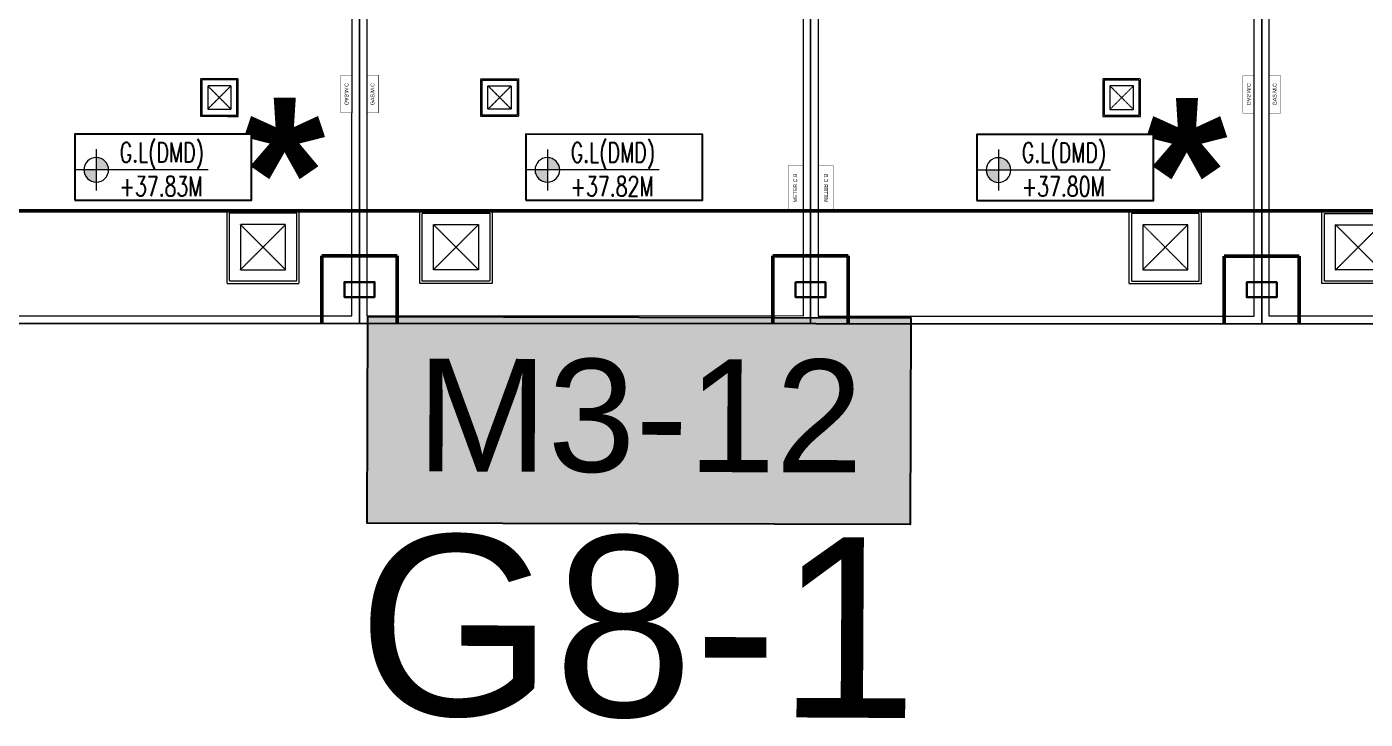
# Model space of a CAD drawing. Header units: centimetres. Extents: x -6122352 to 4157695, y -1694241 to 1947892.
# Drawn here: x 164077 to 181879, y -204039 to -194833 of the extents above; entities that cross this region are included whole.
import ezdxf
from ezdxf.enums import TextEntityAlignment as Align
from ezdxf.xclip import XClip

# ---------------------------------------------------------------- set-up
doc = ezdxf.new("R2010")
doc.units = ezdxf.units.CM
doc.header["$MEASUREMENT"] = 0
doc.header["$XCLIPFRAME"] = 2
for name, pattern in [('23585-XR-AR-END-SETTING OUT PLAN$0$HIDDEN', [0.375, 0.25, -0.125]), ('DASHED2', [0.375, 0.25, -0.125]), ('XR-AR-END-SETTING OUT PLAN$0$23261-XR-AR-SI-GF$0$HIDDEN', [0.375, 0.25, -0.125])]:
    doc.linetypes.add(name, pattern=pattern)
doc.layers.add('08-Compound Wall-4', color=7, linetype='Continuous', lineweight=25, true_color=0xff4405)
for name, color, linetype in [('23585-XR-AR-BOUNDARY WALLS AND SETBACKS$0$setback', 7, 'XR-AR-END-SETTING OUT PLAN$0$23261-XR-AR-SI-GF$0$HIDDEN'), ('23585-XR-AR-MID-ANNO-GF$0$945-4P-1-101-GROUND FLOOR PLAN$0$XR-MIDDLE-GROUND FLOOR PLAN$0$XR-MIDDLE-GROUND FLOOR PLAN$0$-LPG-CABINET', 6, 'Continuous'), ('@MI-MEP', 7, 'Continuous'), ('@MI-REF LAYER', 7, 'Continuous'), ('B_TH_6', 7, 'Continuous'), ('XR-AR-MID-SETTING OUT FOR MASTER$0$23585-XR-AR-MID-GROUND FLOOR$0$GS-HATCH-FLOOR TILE', 251, 'Continuous'), ('XREF1$0$S-LEVELS', 2, 'Continuous'), ('XREF1$0$TYPICAL NEW PROFILE', 3, 'Continuous')]:
    doc.layers.add(name, color=color, linetype=linetype)
for name, color, linetype, lineweight in [('23585-XR-AR-DAMAC PLOT LIMITS$0$1-Mid units', 41, 'Continuous', 5), ('23585-XR-AR-END-SETTING OUT PLAN$0$A-FLOR-UNDR', 8, '23585-XR-AR-END-SETTING OUT PLAN$0$HIDDEN', 5), ('23585-XR-AR-MID-ANNO-GF$0$945-4P-1-101-GROUND FLOOR PLAN$0$XR-MIDDLE-GROUND FLOOR PLAN$0$XR-MIDDLE-GROUND FLOOR PLAN$0$-DR-RW', 6, 'Continuous', 5), ('23585-XR-AR-MID-ANNO-GF$0$945-4P-1-101-GROUND FLOOR PLAN$0$XR-MIDDLE-GROUND FLOOR PLAN$0$XR-MIDDLE-GROUND FLOOR PLAN$0$S-ANNO-TXT', 3, 'Continuous', 25), ('@ Foundations', 4, 'DASHED2', 50), ('A-ANNO-TEXT', 3, 'Continuous', 25), ('XR-AR-MID-SETTING OUT FOR MASTER$0$23585-XR-AR-MID-GROUND FLOOR$0$A-FLOR-PATT', 8, 'Continuous', 5), ('XR-AR-MID-SETTING OUT FOR MASTER$0$23585-XR-AR-MID-GROUND FLOOR$0$S-COLS', 51, 'Continuous', 40), ('XREF1$0$36-TAGLVL', 23, 'Continuous', 9)]:
    doc.layers.add(name, color=color, linetype=linetype, lineweight=lineweight)
doc.styles.add('23585-XR-AR-MALDIVE-3$0$Arial', font='arialbd.ttf')
doc.styles.add('23585-XR-AR-MID-ANNO-GF$0$SDC-TEXT', font='arial.ttf')
doc.styles.add('Arial', font='arialbd.ttf')
doc.styles.add('XR-MASTER PLAN MYKONOS WITH COORDINATES$0$MASTER PLAN (NICE 1-2)$0$Standard', font='arial.ttf')
doc.styles.add('XREF1$0$DLT_TEXT', font='romans.shx', dxfattribs={"width": 0.7})

# ---------------------------------------------------------------- blocks, each defined once
blk = doc.blocks.new('23585-XR-AR-BOUNDARY WALLS AND SETBACKS')
at = {"layer": '23585-XR-AR-BOUNDARY WALLS AND SETBACKS$0$setback', "ltscale": 40, "const_width": 0.05}
blk.add_lwpolyline([(496671.359, 2768910.087), (496656.982, 2768923.261), (496652.827, 2768918.726), (496648.773, 2768914.302), (496644.72, 2768909.879), (496640.667, 2768905.455), (496636.613, 2768901.031), (496632.56, 2768896.607), (496628.506, 2768892.184), (496624.35, 2768887.648), (496638.727, 2768874.474), (496642.884, 2768879.01), (496646.937, 2768883.434), (496650.991, 2768887.857), (496655.044, 2768892.281), (496659.097, 2768896.705), (496663.151, 2768901.129), (496667.204, 2768905.552), (496671.359, 2768910.087)], dxfattribs=at)
blk = doc.blocks.new('A$C9d9485f6')
at = {"layer": 'A-ANNO-TEXT', "rotation": 312.4881850805905}
blk.add_blockref('23585-XR-AR-BOUNDARY WALLS AND SETBACKS', (-2377088.535, -1504219.252), dxfattribs=at)
blk = doc.blocks.new('23585-XR-AR-DAMAC PLOT LIMITS')
at = {"layer": '23585-XR-AR-DAMAC PLOT LIMITS$0$1-Mid units', "color": 251, "true_color": 0x636466}
for points in [[(496642.508, 2768911.905), (496646.561, 2768916.329), (496664.257, 2768900.115), (496660.203, 2768895.692)], [(496638.455, 2768907.482), (496642.508, 2768911.905), (496660.203, 2768895.692), (496656.15, 2768891.268)], [(496634.401, 2768903.058), (496638.455, 2768907.482), (496656.15, 2768891.268), (496652.096, 2768886.844)], [(496630.348, 2768898.634), (496634.401, 2768903.058), (496652.096, 2768886.844), (496648.043, 2768882.42)]]:
    blk.add_lwpolyline(points, close=True, dxfattribs=at)
blk = doc.blocks.new('A$Cf093b529')
at = {"layer": 'A-ANNO-TEXT'}
blk.add_blockref('23585-XR-AR-DAMAC PLOT LIMITS', (-495391.99, -2768603.442), dxfattribs=at)
blk = doc.blocks.new('A$Cdfac6afe')
at = {"color": 1, "true_color": 0xeb0000, "const_width": 0.008}
blk.add_lwpolyline([(54.302, 0), (54.302, -24), (45.152, -24), (39.152, -24), (33.152, -24), (27.152, -24), (21.152, -24), (15.152, -24), (9.152, -24), (-0.001, -24), (0, 0), (9.152, 0), (15.152, 0), (21.152, 0), (27.152, 0), (33.152, 0), (39.152, 0), (45.152, 0)], close=True, dxfattribs=at)
blk = doc.blocks.new('XR-AR-MID-SETTING OUT FOR MASTER$0$23585-XR-AR-MID-GROUND FLOOR$0$945-4P-1-101-GROUND FLOOR PLAN$0$XR-MIDDLE-CAR PARK HATCH')
at = {"layer": 'XR-AR-MID-SETTING OUT FOR MASTER$0$23585-XR-AR-MID-GROUND FLOOR$0$A-FLOR-PATT'}
blk.add_lwpolyline([(9250, 100), (9250, 5500), (15050, 5503), (15050, 100)], close=True, dxfattribs=at)
blk = doc.blocks.new('XR-AR-MID-SETTING OUT FOR MASTER$0$23585-XR-AR-MID-GROUND FLOOR$0$A$C08698786')
at = {"layer": 'XR-AR-MID-SETTING OUT FOR MASTER$0$23585-XR-AR-MID-GROUND FLOOR$0$S-COLS', "color": 252, "lineweight": 30}
for points in [[(-200, 550), (200, 550), (200, 350), (-200, 350)], [(5800, 550), (6200, 550), (6200, 350), (5800, 350)]]:
    blk.add_lwpolyline(points, close=True, dxfattribs=at)
blk = doc.blocks.new('23585-XR-AR-END-SETTING OUT PLAN$0$MH-800')
at = {"ltscale": 5}
for p, q in [((-294, -651), (306, -51)), ((-294, -51), (306, -651))]:
    blk.add_line(p, q, dxfattribs=at)
for points in [[(-477, 132), (-477, -833), (488, -833), (488, 132)], [(-444, 99), (-444, -801), (456, -801), (456, 99)], [(-294, -51), (-294, -651), (306, -651), (306, -51)]]:
    blk.add_lwpolyline(points, close=True, dxfattribs=at)
blk = doc.blocks.new('XR-AR-MID-SETTING OUT FOR MASTER')
at = {"layer": '23585-XR-AR-MID-ANNO-GF$0$945-4P-1-101-GROUND FLOOR PLAN$0$XR-MIDDLE-GROUND FLOOR PLAN$0$XR-MIDDLE-GROUND FLOOR PLAN$0$-DR-RW', "ltscale": 100, "const_width": 5}
blk.add_lwpolyline([(5900, 1500), (5700, 1500), (5700, 2100), (5900, 2100)], close=True, dxfattribs=at)
at = {"layer": '23585-XR-AR-MID-ANNO-GF$0$945-4P-1-101-GROUND FLOOR PLAN$0$XR-MIDDLE-GROUND FLOOR PLAN$0$XR-MIDDLE-GROUND FLOOR PLAN$0$-LPG-CABINET', "ltscale": 100, "const_width": 5}
blk.add_lwpolyline([(250, 3300), (250, 2800), (100, 2800), (100, 3300)], close=True, dxfattribs=at)
at = {"layer": '08-Compound Wall-4', "ltscale": 100}
blk.add_blockref('XR-AR-MID-SETTING OUT FOR MASTER$0$23585-XR-AR-MID-GROUND FLOOR$0$945-4P-1-101-GROUND FLOOR PLAN$0$XR-MIDDLE-CAR PARK HATCH', (-9150, 0), dxfattribs=at)
at = {"layer": '23585-XR-AR-END-SETTING OUT PLAN$0$A-FLOR-UNDR', "color": 8, "ltscale": 100, "xscale": -0.5182770836547854, "yscale": 0.5182770836547854, "zscale": 0.5182770836547854, "rotation": 270.0000009865863}
blk.add_blockref('23585-XR-AR-END-SETTING OUT PLAN$0$MH-800', (2045, 3001, 0), dxfattribs=at)
at = {"layer": '23585-XR-AR-END-SETTING OUT PLAN$0$A-FLOR-UNDR', "color": 8, "ltscale": 100, "xscale": -1, "rotation": 270.0000009865863}
blk.add_blockref('23585-XR-AR-END-SETTING OUT PLAN$0$MH-800', (1634, 1009), dxfattribs=at)
at = {"layer": 'XR-AR-MID-SETTING OUT FOR MASTER$0$23585-XR-AR-MID-GROUND FLOOR$0$GS-HATCH-FLOOR TILE', "color": 8}
blk.add_blockref('XR-AR-MID-SETTING OUT FOR MASTER$0$23585-XR-AR-MID-GROUND FLOOR$0$A$C08698786', (0, 0), dxfattribs=at)
at = {"layer": '23585-XR-AR-MID-ANNO-GF$0$945-4P-1-101-GROUND FLOOR PLAN$0$XR-MIDDLE-GROUND FLOOR PLAN$0$XR-MIDDLE-GROUND FLOOR PLAN$0$S-ANNO-TXT', "color": 3, "style": '23585-XR-AR-MID-ANNO-GF$0$SDC-TEXT'}
for s, p in [('GAS.M.C', (172, 3050)), ('METER C.B', (5796, 1803))]:
    blk.add_text(s, height=50, rotation=90, dxfattribs=at).set_placement(p, align=Align.MIDDLE)
blk = doc.blocks.new('MID UNIT')
at = {"xscale": 0.001, "yscale": 0.001, "zscale": 0.001}
blk.add_blockref('XR-AR-MID-SETTING OUT FOR MASTER', (0, 0), dxfattribs=at)
blk = doc.blocks.new('TH_6')
at = {"xscale": -1}
for p in [(495814.305, 2769163.997), (495826.305, 2769163.997)]:
    blk.add_blockref('MID UNIT', p, dxfattribs=at)
for p in [(495814.305, 2769163.997), (495826.305, 2769163.997)]:
    blk.add_blockref('MID UNIT', p)
at = {"char_height": 2, "attachment_point": 2, "style": 'Arial'}
for insert in [(495813.305, 2769166.997), (495825.305, 2769166.997)]:
    blk.add_mtext('\\pxqc;*', dxfattribs=dict(at, insert=insert))
blk = doc.blocks.new('23585-XR-AR-MALDIVE-3$0$TH_6')
at = {"layer": 'B_TH_6', "xscale": 1.000019685734281, "yscale": 1.000019685734281, "zscale": 1.000019685734281}
blk.add_blockref('TH_6', (-9.76, -54.513), dxfattribs=at)
at = {"layer": '@ Foundations', "linetype": 'DASHED2', "ltscale": 25, "elevation": 0}
for points in [[(495814.806, 2769164.896), (495813.805, 2769164.896), (495813.805, 2769163.996), (495814.806, 2769163.996)], [(495819.804, 2769164.896), (495820.805, 2769164.896), (495820.806, 2769163.996), (495819.805, 2769163.996)], [(495826.806, 2769164.896), (495825.805, 2769164.896), (495825.805, 2769163.996), (495826.806, 2769163.996)]]:
    blk.add_lwpolyline(points, close=True, dxfattribs=at)
blk = doc.blocks.new('XREF1$0$LVL  ATTR')
at = {"color": 7}
blk.add_wipeout([(-0.337, 0.384), (1.897, 0.384), (1.897, -0.45), (-0.337, -0.45)], dxfattribs=at)
at = {"layer": 'XREF1$0$36-TAGLVL', "extrusion": (-4.88814e-07, 1.40652e-17, 1)}
h = blk.add_hatch(color=252, dxfattribs=at)
h.paths.add_polyline_path([(-0.065, 0.156, 0.414214), (-0.222, 0), (-0.065, 0)])
h.paths.add_polyline_path([(0.091, 0), (-0.065, 0), (-0.065, -0.156, 0.414214)])
for p, q in [((-0.065, -0.26), (-0.065, 0.26)), ((1.351, 0, 0), (-0.325, 0, 0))]:
    blk.add_line(p, q, dxfattribs=at)
blk.add_circle((-0.065, 0, 0), 0.156, dxfattribs=at)
at = {"layer": 'XREF1$0$S-LEVELS', "color": 1}
blk.add_lwpolyline([(-0.337, 0.384), (1.897, 0.384), (1.897, -0.45), (-0.337, -0.45)], close=True, dxfattribs=at)
at = {"layer": 'XREF1$0$TYPICAL NEW PROFILE', "color": 3, "style": 'XREF1$0$DLT_TEXT', "width": 0.7}
for tag, p in [('+0.00M', (0.241, 0.067, 0)), ('S.S.L', (0.241, -0.345, 0))]:
    blk.add_attdef(tag, p, '', height=0.25, dxfattribs=at)
blk = doc.blocks.new('A$C501b3e2d')
at = {"color": 1, "true_color": 0xeb0000, "const_width": 0.008}
blk.add_lwpolyline([(54.302, 0), (54.302, -24), (45.152, -24), (39.152, -24), (33.152, -24), (27.152, -24), (21.152, -24), (15.152, -24), (9.152, -24), (-0.001, -24), (0, 0), (9.152, 0), (15.152, 0), (21.152, 0), (27.152, 0), (33.152, 0), (39.152, 0), (45.152, 0)], close=True, dxfattribs=at)

msp = doc.modelspace()

# ---------------------------------------------------------------- block references
at = {"layer": '@MI-MEP', "color": 10, "xscale": 1000, "yscale": 1000, "zscale": 1000, "rotation": 359.9900285576007}
msp.add_blockref('A$Cdfac6afe', (147354.14629, -174774.37532), dxfattribs=at)
at = {"layer": '@MI-REF LAYER', "xscale": 1000, "yscale": 1000, "zscale": 1000}
msp.add_blockref('A$C9d9485f6', (-23958.95046, 48155.57226), dxfattribs=at)
at = {"layer": '@MI-REF LAYER', "xscale": 1000, "yscale": 1000, "zscale": 1000, "rotation": 312.4882903633292}
msp.add_blockref('A$Cf093b529', (-891608.73293, 539022.72011), dxfattribs=at)

# ---------------------------------------------------------------- texts
at = {"layer": '@MI-REF LAYER', "color": 5, "style": 'XR-MASTER PLAN MYKONOS WITH COORDINATES$0$MASTER PLAN (NICE 1-2)$0$Standard'}
msp.add_text('M3-12', height=1500, rotation=359.863370514, dxfattribs=at).set_placement((169259.82055, -200744.02454))
at = {"layer": 'Defpoints', "insert": (172203.3885, -202820.58687), "char_height": 2400, "attachment_point": 5, "rotation": 359.689361941, "style": '23585-XR-AR-MALDIVE-3$0$Arial'}
msp.add_mtext('\\A1;{\\fArial|b0|i0|c0|p34;G8-1}', dxfattribs=at)

# ---------------------------------------------------------------- next in the draw order: block references
at = {"layer": '@MI-REF LAYER'}
ref = msp.add_blockref('23585-XR-AR-MALDIVE-3$0$TH_6', (-496138576.62267, -2769274498.80078), dxfattribs=dict(at, xscale=1000, yscale=1000, zscale=1000, rotation=359.9898040391973))
XClip(ref).set_block_clipping_path([(495847.3922300867, 2769163.9971941216), (495847.3954318895, 2769187.9363115961), (495838.3167611042, 2769187.8964212337), (495832.3167583013, 2769187.8963837423), (495826.3167534692, 2769187.8963462515), (495820.3170314135, 2769187.8962964136), (495814.3170263742, 2769187.8962589232), (495808.3170215406, 2769187.8962214305), (495802.3168791363, 2769187.8963313992), (495793.3616038712, 2769187.9364081295), (495793.3508954707, 2769163.9970798781)])

# ---------------------------------------------------------------- next in the draw order: hatches: boundary and pattern name
at = {"layer": '@MI-REF LAYER', "true_color": 0xf4ee51}
h = msp.add_hatch(color=41, dxfattribs=at)
h.dxf.hatch_style = 1
h.paths.add_polyline_path([(168612.87998, -198686.50388), (175835.37458, -198703.72692), (175828.8274, -201449.29229), (168606.3328, -201432.06925)])

# ---------------------------------------------------------------- next in the draw order: linework, layer by layer
at = {"layer": '@MI-REF LAYER', "color": 41, "true_color": 0xf4ee51}
msp.add_lwpolyline([(168612.87998, -198686.50388), (175835.37458, -198703.72692), (175828.8274, -201449.29229), (168606.3328, -201432.06925)], close=True, dxfattribs=at)

# ---------------------------------------------------------------- next in the draw order: block references
at = {"layer": '@MI-REF LAYER', "color": 7}
ref = msp.add_blockref('XREF1$0$LVL  ATTR', (165069.60237, -196734.48423, 0), dxfattribs=dict(at, xscale=-1051.480567989675, yscale=1051.480567989676, zscale=1051.480567989675, rotation=179.9900720295695))
ref.add_attrib('S.S.L', 'G.L(DMD)', (165312.66606, -196634.35471, -0.15112), dxfattribs={"layer": 'XREF1$0$TYPICAL NEW PROFILE', "color": 3, "height": 262.870142, "rotation": 359.990075321, "style": 'XREF1$0$DLT_TEXT', "width": 0.7})
ref.add_attrib('+0.00M', '+37.83M ', (165310.3627, -197083.68931, -0.15112), dxfattribs={"layer": 'XREF1$0$TYPICAL NEW PROFILE', "color": 3, "height": 262.870142, "rotation": 359.990075321, "style": 'XREF1$0$DLT_TEXT', "width": 0.7})
ref = msp.add_blockref('XREF1$0$LVL  ATTR', (171069.59867, -196735.51445, 0), dxfattribs=dict(at, xscale=-1051.480567989675, yscale=1051.480567989676, zscale=1051.480567989675, rotation=179.9900720295695))
ref.add_attrib('S.S.L', 'G.L(DMD)', (171312.66236, -196635.38494, -0.15112), dxfattribs={"layer": 'XREF1$0$TYPICAL NEW PROFILE', "color": 3, "height": 262.870142, "rotation": 359.990075321, "style": 'XREF1$0$DLT_TEXT', "width": 0.7})
ref.add_attrib('+0.00M', '+37.82M ', (171310.359, -197084.71954, -0.15112), dxfattribs={"layer": 'XREF1$0$TYPICAL NEW PROFILE', "color": 3, "height": 262.870142, "rotation": 359.990075321, "style": 'XREF1$0$DLT_TEXT', "width": 0.7})
ref = msp.add_blockref('XREF1$0$LVL  ATTR', (177069.59181, -196736.75969, 0), dxfattribs=dict(at, xscale=-1051.480567989675, yscale=1051.480567989676, zscale=1051.480567989675, rotation=179.9900720295695))
ref.add_attrib('S.S.L', 'G.L(DMD)', (177312.6555, -196636.63018, -0.15112), dxfattribs={"layer": 'XREF1$0$TYPICAL NEW PROFILE', "color": 3, "height": 262.870142, "rotation": 359.990075321, "style": 'XREF1$0$DLT_TEXT', "width": 0.7})
ref.add_attrib('+0.00M', '+37.80M ', (177310.35213, -197085.96478, -0.15112), dxfattribs={"layer": 'XREF1$0$TYPICAL NEW PROFILE', "color": 3, "height": 262.870142, "rotation": 359.990075321, "style": 'XREF1$0$DLT_TEXT', "width": 0.7})

# ---------------------------------------------------------------- next in the draw order: block references
at = {"layer": '@MI-REF LAYER', "color": 10, "xscale": 1000, "yscale": 1000, "zscale": 1000, "rotation": 359.9897739949772}
msp.add_blockref('A$C501b3e2d', (147354.1465, -174773.35969), dxfattribs=at)

doc.saveas('drawing.dxf')
